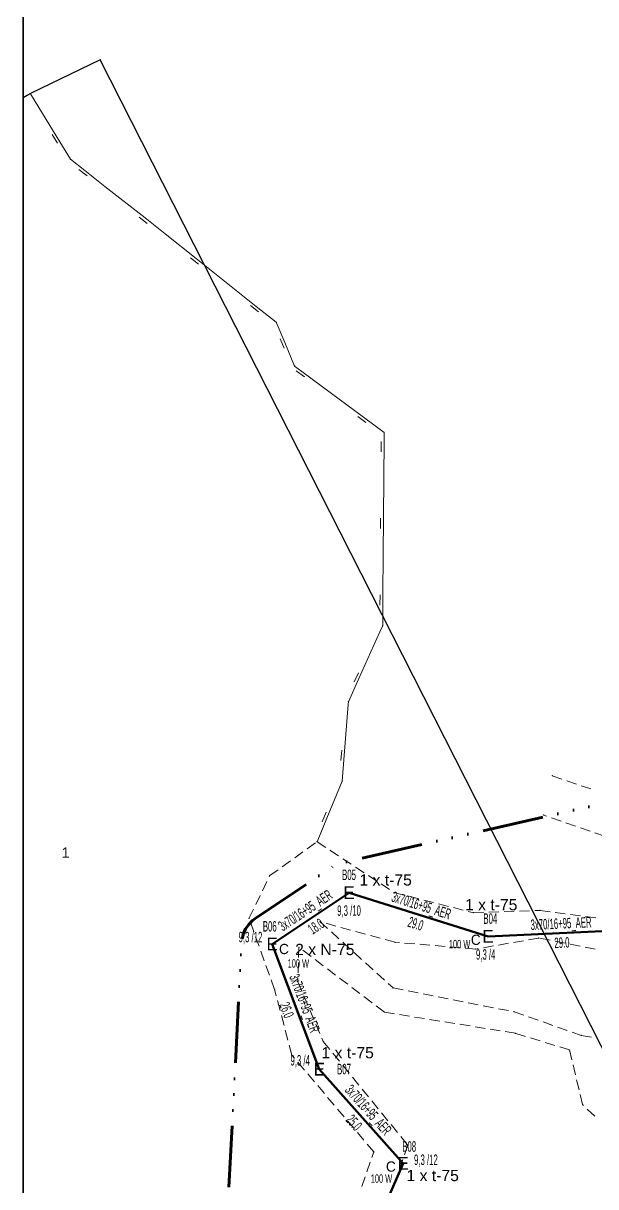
# Model space of a CAD drawing. Header units: millimetres. Extents: x 614452 to 616952, y 4151662 to 4153442.
# Drawn here: x 614452.5 to 614564.6, y 4152026.4 to 4152253.9 of the extents above; entities that cross this region are included whole.
import ezdxf
from ezdxf.enums import TextEntityAlignment as Align
from ezdxf.xclip import XClip

# ---------------------------------------------------------------- set-up
doc = ezdxf.new("R2010")
doc.units = ezdxf.units.MM
doc.header["$XCLIPFRAME"] = 2
doc.linetypes.add('ACAD_ISO14W100', pattern=[24, 12, -3, 0, -3, 0, -3, 0, -3])
for name, color, linetype, lineweight in [('02_ADA_ALN_YENI', 7, 'Continuous', 30), ('03_PARSEL_ALN_ESKI', 18, 'Continuous', 0), ('03_PARSEL_ALN_YENI', 171, 'Continuous', 0), ('03_PARSEL_NO_ESKI', 5, 'Continuous', 0), ('03_PARSEL_SNR_YENI', 5, 'Continuous', 0), ('06_DETAY_SNR_KROKI', 4, 'Continuous', 0), ('06_DETAY_SNR_PAFTA', 26, 'Continuous', 0), ('07_SNRTIP_GECERLI', 30, 'Continuous', 0), ('07_SNRTIP_SABIT', 18, 'Continuous', 0), ('DIREK_AG_YENI', 108, 'Continuous', 25), ('HAT_AG_HAVAI_YENI', 3, 'Continuous', 50), ('NOKTA_DETAY_YENI', 171, 'Continuous', 0), ('NOKTA_PARSEL_ESKI', 6, 'Continuous', 0), ('NOKTA_PARSEL_YENI', 30, 'Continuous', 0), ('TRAFO_BOLGE_TUM', 254, 'ACAD_ISO14W100', 70)]:
    doc.layers.add(name, color=color, linetype=linetype, lineweight=lineweight)
for name, color, linetype in [('ANTET', 7, 'Continuous'), ('LAMBA_GUCU', 4, 'Continuous'), ('Unknown_Point_Feature', 7, 'Continuous')]:
    doc.layers.add(name, color=color, linetype=linetype)
doc.styles.add('Direk', font='B_CAD')
doc.styles.get("Standard").update_dxf_attribs({"font": 'Arial'})

# ---------------------------------------------------------------- blocks, each defined once
blk = doc.blocks.new('fggg')
at = {"layer": '02_ADA_ALN_YENI', "color": 252}
blk.add_polyline3d([(614575.96, 4152022.18, 0), (614575.88, 4152033.79, 0), (614467.58, 4152246.77, 0), (614453.91, 4152240.16, 0), (614434.65, 4152229.19, 0)], dxfattribs=at)
at = {"layer": '03_PARSEL_ALN_ESKI', "color": 252}
blk.add_point((614460.89, 4152091.74), dxfattribs=at)
at = {"layer": '03_PARSEL_ALN_YENI', "color": 252}
blk.add_polyline3d([(614544.97, 4151967.38, 0), (614374.43, 4151996.37, 0), (614367.51, 4152197.34, 0), (614384.14, 4152206.26, 0), (614408.39, 4152217.97, 0), (614418.64, 4152220.61, 0), (614425.32, 4152225.37, 0), (614434.65, 4152229.19, 0), (614453.91, 4152240.16, 0), (614467.58, 4152246.77, 0), (614575.88, 4152033.79, 0), (614575.96, 4152022.18, 0), (614576.03, 4152011.83, 0), (614571.11, 4151971.28, 0), (614544.97, 4151967.38, 0)], close=True, dxfattribs=at)
at = {"layer": '03_PARSEL_SNR_YENI', "color": 252}
blk.add_line((614453.91, 4152240.16, 0.95), (614449.57, 4152237.68, 0.95), dxfattribs=at)
blk.add_point((614453.91, 4152240.16, 634.87), dxfattribs=at)
at = {"layer": '06_DETAY_SNR_KROKI', "color": 252}
for p, q in [((614453.94, 4152240.12, 0.95), (614453.91, 4152240.16, 0.95)), ((614459.14, 4152231.58, 0.95), (614453.94, 4152240.12, 0.95)), ((614459.18, 4152230.43, 0.95), (614458.14, 4152232.14, 0.95)), ((614461.74, 4152227.31, 0.95), (614459.14, 4152231.58, 0.95)), ((614464.55, 4152225.1, 0.95), (614461.74, 4152227.31, 0.95)), ((614464.99, 4152224.04, 0.95), (614463.41, 4152225.28, 0.95)), ((614468.48, 4152222.01, 0.95), (614464.55, 4152225.1, 0.95)), ((614476.34, 4152215.83, 0.95), (614468.48, 4152222.01, 0.95)), ((614476.78, 4152214.77, 0.95), (614475.21, 4152216.01, 0.95)), ((614480.27, 4152212.74, 0.95), (614476.34, 4152215.83, 0.95)), ((614486.37, 4152207.89, 0.95), (614480.27, 4152212.74, 0.95)), ((614486.81, 4152206.83, 0.95), (614485.24, 4152208.07, 0.95)), ((614490.29, 4152204.78, 0.95), (614486.37, 4152207.89, 0.95)), ((614498.12, 4152198.55, 0.95), (614490.29, 4152204.78, 0.95)), ((614498.55, 4152197.49, 0.95), (614496.98, 4152198.74, 0.95)), ((614502.03, 4152195.44, 0.95), (614498.12, 4152198.55, 0.95)), ((614503.68, 4152191.49, 0.95), (614502.03, 4152195.44, 0.95)), ((614503.55, 4152190.35, 0.95), (614502.78, 4152192.19, 0.95)), ((614505.61, 4152186.88, 0.95), (614503.68, 4152191.49, 0.95)), ((614507.06, 4152185.8, 0.95), (614505.61, 4152186.88, 0.95)), ((614507.53, 4152184.75, 0.95), (614505.92, 4152185.94, 0.95)), ((614511.08, 4152182.83, 0.95), (614507.06, 4152185.8, 0.95)), ((614519.12, 4152176.88, 0.95), (614511.08, 4152182.83, 0.95)), ((614519.59, 4152175.84, 0.95), (614517.99, 4152177.02, 0.95)), ((614523.14, 4152173.91, 0.95), (614519.12, 4152176.88, 0.95)), ((614523.12, 4152171.13, 0.95), (614523.14, 4152173.91, 0.95)), ((614522.55, 4152170.13, 0.95), (614522.57, 4152172.13, 0.95)), ((614523.08, 4152166.13, 0.95), (614523.12, 4152171.13, 0.95)), ((614523.01, 4152156.13, 0.95), (614523.08, 4152166.13, 0.95)), ((614522.44, 4152155.13, 0.95), (614522.45, 4152157.13, 0.95)), ((614522.97, 4152151.13, 0.95), (614523.01, 4152156.13, 0.95)), ((614522.89, 4152141.13, 0.95), (614522.97, 4152151.13, 0.95)), ((614522.32, 4152140.13, 0.95), (614522.34, 4152142.13, 0.95)), ((614522.86, 4152136.13, 0.95), (614522.89, 4152141.13, 0.95)), ((614518.21, 4152125.78, 0.95), (614522.31, 4152134.9, 0.95)), ((614522.31, 4152134.9, 0.95), (614522.86, 4152136.13, 0.95)), ((614516.16, 4152121.22, 0.95), (614518.21, 4152125.78, 0.95)), ((614517.29, 4152125.1, 0.95), (614518.11, 4152126.92, 0.95)), ((614515.33, 4152110.71, 0.95), (614516.12, 4152120.68, 0.95)), ((614516.12, 4152120.68, 0.95), (614516.16, 4152121.22, 0.95)), ((614514.69, 4152109.76, 0.95), (614514.85, 4152111.75, 0.95)), ((614514.94, 4152105.73, 0.95), (614515.33, 4152110.71, 0.95)), ((614511.94, 4152098.48, 0.95), (614514.94, 4152105.73, 0.95)), ((614510.03, 4152093.86, 0.95), (614511.94, 4152098.48, 0.95)), ((614511.04, 4152097.77, 0.95), (614511.8, 4152099.62, 0.95))]:
    blk.add_line(p, q, dxfattribs=at)
for p in [(614453.91, 4152240.16, 634.87), (614461.74, 4152227.31, 636.82), (614461.74, 4152227.31, 636.82), (614480.27, 4152212.74, 632.45), (614480.27, 4152212.74, 632.45), (614502.03, 4152195.44, 630.12), (614502.03, 4152195.44, 630.12), (614505.61, 4152186.88, 630.2), (614505.61, 4152186.88, 630.2), (614523.14, 4152173.91, 628.41), (614523.14, 4152173.91, 628.41), (614522.86, 4152136.13, 625.36), (614522.86, 4152136.13, 625.36), (614516.16, 4152121.22, 625.5), (614516.16, 4152121.22, 625.5), (614514.94, 4152105.73, 624.73), (614514.94, 4152105.73, 624.73), (614510.03, 4152093.86, 621.61)]:
    blk.add_point(p, dxfattribs=at)
at = {"layer": '06_DETAY_SNR_PAFTA', "color": 252}
for p, q in [((614556.05, 4152106.75, 0.95), (614557.94, 4152106.1, 0.95)), ((614558.89, 4152105.78, 0.95), (614560.78, 4152105.14, 0.95)), ((614561.73, 4152104.82, 0.95), (614563.62, 4152104.18, 0.95)), ((614554.94, 4152098.87, 0.95), (614554.39, 4152099.06, 0.95)), ((614557.77, 4152097.89, 0.95), (614555.88, 4152098.54, 0.95)), ((614560.61, 4152096.91, 0.95), (614558.72, 4152097.56, 0.95)), ((614563.44, 4152095.93, 0.95), (614561.55, 4152096.58, 0.95)), ((614566.28, 4152094.94, 0.95), (614564.39, 4152095.6, 0.95)), ((614508.08, 4152092.47, 0.95), (614509.7, 4152093.63, 0.95)), ((614510.03, 4152093.86, 0.95), (614511.7, 4152092.76, 0.95)), ((614505.63, 4152090.72, 0.95), (614507.26, 4152091.89, 0.95)), ((614512.53, 4152092.21, 0.95), (614514.2, 4152091.11, 0.95)), ((614503.19, 4152088.98, 0.95), (614504.82, 4152090.14, 0.95)), ((614515.04, 4152090.55, 0.95), (614516.71, 4152089.45, 0.95)), ((614517.54, 4152088.9, 0.95), (614519.21, 4152087.8, 0.95)), ((614500.62, 4152086.97, 0.95), (614500.75, 4152087.24, 0.95)), ((614500.75, 4152087.24, 0.95), (614502.38, 4152088.4, 0.95)), ((614520.05, 4152087.25, 0.95), (614521.71, 4152086.15, 0.95)), ((614499.31, 4152084.27, 0.95), (614500.18, 4152086.07, 0.95)), ((614522.55, 4152085.6, 0.95), (614524.22, 4152084.5, 0.95)), ((614498, 4152081.57, 0.95), (614498.87, 4152083.37, 0.95)), ((614525.05, 4152083.94, 0.95), (614525.07, 4152083.93, 0.95)), ((614525.07, 4152083.93, 0.95), (614527.01, 4152083.44, 0.95)), ((614527.98, 4152083.2, 0.95), (614529.92, 4152082.7, 0.95)), ((614530.89, 4152082.46, 0.95), (614532.83, 4152081.97, 0.95)), ((614496.69, 4152078.87, 0.95), (614497.56, 4152080.67, 0.95)), ((614533.79, 4152081.72, 0.95), (614535.73, 4152081.23, 0.95)), ((614536.7, 4152080.98, 0.95), (614538.64, 4152080.49, 0.95)), ((614539.61, 4152080.25, 0.95), (614540.63, 4152079.99, 0.95)), ((614540.63, 4152079.99, 0.95), (614542.63, 4152080.06, 0.95)), ((614543.63, 4152080.09, 0.95), (614545.62, 4152080.16, 0.95)), ((614546.62, 4152080.2, 0.95), (614548.62, 4152080.27, 0.95)), ((614549.62, 4152080.3, 0.95), (614551.62, 4152080.37, 0.95)), ((614552.62, 4152080.41, 0.95), (614553.65, 4152080.44, 0.95)), ((614553.65, 4152080.44, 0.95), (614555.64, 4152080.18, 0.95)), ((614556.63, 4152080.05, 0.95), (614558.61, 4152079.79, 0.95)), ((614559.6, 4152079.66, 0.95), (614561.58, 4152079.4, 0.95)), ((614497.64, 4152076.24, 0.95), (614496.96, 4152078.12, 0.95)), ((614510.81, 4152078.17, 0.95), (614510.59, 4152078.23, 0.95)), ((614510.59, 4152078.23, 0.95), (614512.08, 4152076.89, 0.95)), ((614513.7, 4152077.38, 0.95), (614511.77, 4152077.91, 0.95)), ((614562.58, 4152079.27, 0.95), (614564.56, 4152079.01, 0.95)), ((614498.66, 4152073.42, 0.95), (614497.98, 4152075.3, 0.95)), ((614512.82, 4152076.22, 0.95), (614514.3, 4152074.87, 0.95)), ((614516.59, 4152076.59, 0.95), (614514.66, 4152077.12, 0.95)), ((614519.49, 4152075.8, 0.95), (614517.56, 4152076.33, 0.95)), ((614522.38, 4152075.01, 0.95), (614520.45, 4152075.54, 0.95)), ((614553.39, 4152075.03, 0.95), (614551.42, 4152074.68, 0.95)), ((614555.61, 4152074.59, 0.95), (614553.65, 4152074.98, 0.95)), ((614506.47, 4152073.22, 0.95), (614506.4, 4152071.22, 0.95)), ((614515.04, 4152074.2, 0.95), (614516.52, 4152072.86, 0.95)), ((614525.27, 4152074.22, 0.95), (614523.34, 4152074.74, 0.95)), ((614526.13, 4152074.14, 0.95), (614525.27, 4152074.22, 0.95)), ((614529.12, 4152073.89, 0.95), (614527.13, 4152074.06, 0.95)), ((614532.11, 4152073.64, 0.95), (614530.12, 4152073.81, 0.95)), ((614535.1, 4152073.38, 0.95), (614533.11, 4152073.55, 0.95)), ((614538.09, 4152073.13, 0.95), (614536.09, 4152073.3, 0.95)), ((614541.08, 4152072.88, 0.95), (614539.08, 4152073.05, 0.95)), ((614541.57, 4152072.96, 0.95), (614541.08, 4152072.88, 0.95)), ((614544.53, 4152073.48, 0.95), (614542.56, 4152073.14, 0.95)), ((614547.48, 4152074, 0.95), (614545.51, 4152073.65, 0.95)), ((614550.44, 4152074.51, 0.95), (614548.47, 4152074.17, 0.95)), ((614558.56, 4152074.02, 0.95), (614556.59, 4152074.4, 0.95)), ((614561.5, 4152073.44, 0.95), (614559.54, 4152073.83, 0.95)), ((614564.44, 4152072.87, 0.95), (614562.48, 4152073.25, 0.95)), ((614499.68, 4152070.6, 0.95), (614499, 4152072.48, 0.95)), ((614508.84, 4152071.42, 0.95), (614507.25, 4152072.63, 0.95)), ((614511.23, 4152069.61, 0.95), (614509.64, 4152070.81, 0.95)), ((614517.26, 4152072.18, 0.95), (614518.74, 4152070.84, 0.95)), ((614500.69, 4152067.77, 0.95), (614500.01, 4152069.66, 0.95)), ((614506.37, 4152070.22, 0.95), (614506.3, 4152068.22, 0.95)), ((614513.63, 4152067.79, 0.95), (614512.03, 4152069, 0.95)), ((614519.48, 4152070.17, 0.95), (614520.97, 4152068.83, 0.95)), ((614521.71, 4152068.15, 0.95), (614523.19, 4152066.81, 0.95)), ((614501.71, 4152064.95, 0.95), (614501.03, 4152066.83, 0.95)), ((614506.26, 4152067.22, 0.95), (614506.24, 4152066.48, 0.95)), ((614506.24, 4152066.48, 0.95), (614507.03, 4152064.65, 0.95)), ((614516.02, 4152065.98, 0.95), (614514.42, 4152067.19, 0.95)), ((614523.93, 4152066.14, 0.95), (614524.89, 4152065.27, 0.95)), ((614502.03, 4152063.76, 0.95), (614501.71, 4152064.95, 0.95)), ((614507.42, 4152063.73, 0.95), (614508.21, 4152061.89, 0.95)), ((614518.41, 4152064.17, 0.95), (614516.81, 4152065.38, 0.95)), ((614520.8, 4152062.36, 0.95), (614519.2, 4152063.57, 0.95)), ((614524.89, 4152065.27, 0.95), (614526.85, 4152064.88, 0.95)), ((614527.83, 4152064.69, 0.95), (614529.8, 4152064.3, 0.95)), ((614530.78, 4152064.11, 0.95), (614532.74, 4152063.73, 0.95)), ((614502.79, 4152060.86, 0.95), (614502.28, 4152062.79, 0.95)), ((614523.19, 4152060.54, 0.95), (614521.6, 4152061.75, 0.95)), ((614533.72, 4152063.53, 0.95), (614535.69, 4152063.15, 0.95)), ((614536.67, 4152062.96, 0.95), (614538.63, 4152062.57, 0.95)), ((614539.61, 4152062.38, 0.95), (614541.57, 4152061.99, 0.95)), ((614542.55, 4152061.8, 0.95), (614544.52, 4152061.41, 0.95)), ((614503.55, 4152057.96, 0.95), (614503.04, 4152059.89, 0.95)), ((614508.6, 4152060.97, 0.95), (614509.39, 4152059.13, 0.95)), ((614525.14, 4152060.23, 0.95), (614523.19, 4152060.54, 0.95)), ((614528.1, 4152059.75, 0.95), (614526.13, 4152060.07, 0.95)), ((614531.06, 4152059.28, 0.95), (614529.09, 4152059.59, 0.95)), ((614534.03, 4152058.8, 0.95), (614532.05, 4152059.12, 0.95)), ((614545.5, 4152061.22, 0.95), (614547.46, 4152060.84, 0.95)), ((614548.44, 4152060.64, 0.95), (614548.59, 4152060.61, 0.95)), ((614548.59, 4152060.61, 0.95), (614550.48, 4152059.95, 0.95)), ((614551.43, 4152059.62, 0.95), (614553.31, 4152058.96, 0.95)), ((614504.31, 4152055.06, 0.95), (614503.8, 4152056.99, 0.95)), ((614509.78, 4152058.21, 0.95), (614510.57, 4152056.37, 0.95)), ((614536.99, 4152058.32, 0.95), (614535.01, 4152058.64, 0.95)), ((614539.95, 4152057.84, 0.95), (614537.97, 4152058.16, 0.95)), ((614542.91, 4152057.37, 0.95), (614540.94, 4152057.68, 0.95)), ((614545.87, 4152056.89, 0.95), (614543.9, 4152057.21, 0.95)), ((614548.83, 4152056.41, 0.95), (614546.86, 4152056.73, 0.95)), ((614554.26, 4152058.63, 0.95), (614556.14, 4152057.96, 0.95)), ((614557.09, 4152057.63, 0.95), (614558.97, 4152056.97, 0.95)), ((614510.96, 4152055.45, 0.95), (614511.23, 4152054.81, 0.95)), ((614511.23, 4152054.81, 0.95), (614512.5, 4152053.26, 0.95)), ((614550.82, 4152055.8, 0.95), (614548.91, 4152056.39, 0.95)), ((614553.69, 4152054.92, 0.95), (614551.78, 4152055.51, 0.95)), ((614556.56, 4152054.04, 0.95), (614554.64, 4152054.63, 0.95)), ((614559.92, 4152056.64, 0.95), (614561.73, 4152056, 0.95)), ((614561.73, 4152056, 0.95), (614563.7, 4152055.63, 0.95)), ((614505.07, 4152052.15, 0.95), (614504.57, 4152054.09, 0.95)), ((614513.13, 4152052.49, 0.95), (614514.4, 4152050.94, 0.95)), ((614559.42, 4152053.16, 0.95), (614557.51, 4152053.75, 0.95)), ((614559.89, 4152051.21, 0.95), (614559.42, 4152053.16, 0.95)), ((614505.62, 4152051.51, 0.95), (614505.07, 4152052.15, 0.95)), ((614507.56, 4152049.22, 0.95), (614506.27, 4152050.75, 0.95)), ((614515.03, 4152050.16, 0.95), (614516.29, 4152048.61, 0.95)), ((614560.59, 4152048.3, 0.95), (614560.12, 4152050.24, 0.95)), ((614509.5, 4152046.93, 0.95), (614508.2, 4152048.46, 0.95)), ((614516.93, 4152047.84, 0.95), (614518.19, 4152046.29, 0.95)), ((614511.44, 4152044.64, 0.95), (614510.14, 4152046.17, 0.95)), ((614518.82, 4152045.51, 0.95), (614520.09, 4152043.97, 0.95)), ((614561.29, 4152045.38, 0.95), (614560.82, 4152047.32, 0.95)), ((614513.37, 4152042.35, 0.95), (614512.08, 4152043.88, 0.95)), ((614520.72, 4152043.19, 0.95), (614521.99, 4152041.64, 0.95)), ((614561.99, 4152042.46, 0.95), (614561.52, 4152044.41, 0.95)), ((614515.31, 4152040.06, 0.95), (614514.02, 4152041.59, 0.95)), ((614522.62, 4152040.87, 0.95), (614523.88, 4152039.32, 0.95)), ((614562.19, 4152042.27, 0.95), (614561.99, 4152042.46, 0.95)), ((614564.37, 4152040.21, 0.95), (614562.91, 4152041.58, 0.95)), ((614517.25, 4152037.77, 0.95), (614515.96, 4152039.3, 0.95)), ((614524.52, 4152038.54, 0.95), (614525.78, 4152036.99, 0.95)), ((614519.19, 4152035.49, 0.95), (614517.9, 4152037.01, 0.95)), ((614521.13, 4152033.2, 0.95), (614519.84, 4152034.72, 0.95)), ((614526.41, 4152036.22, 0.95), (614527.68, 4152034.67, 0.95)), ((614527.76, 4152034.57, 0.95), (614527.12, 4152032.67, 0.95)), ((614520.76, 4152032.14, 0.95), (614521.13, 4152033.2, 0.95)), ((614526.8, 4152031.73, 0.95), (614526.16, 4152029.83, 0.95)), ((614519.75, 4152029.31, 0.95), (614520.42, 4152031.2, 0.95)), ((614518.75, 4152026.48, 0.95), (614519.42, 4152028.37, 0.95)), ((614525.83, 4152028.89, 0.95), (614525.19, 4152026.99, 0.95))]:
    blk.add_line(p, q, dxfattribs=at)
for p in [(614556.05, 4152106.75, 628.16), (614554.39, 4152099.06, 627.98), (614510.03, 4152093.86, 621.61), (614510.03, 4152093.86, 621.61), (614500.75, 4152087.24, 623.15), (614500.75, 4152087.24, 623.15), (614525.07, 4152083.93, 621.69), (614525.07, 4152083.93, 621.69), (614540.63, 4152079.99, 622.11), (614540.63, 4152079.99, 622.11), (614553.65, 4152080.44, 622.27), (614553.65, 4152080.44, 622.27), (614496.69, 4152078.87, 622.35), (614496.69, 4152078.87, 622.35), (614510.59, 4152078.23, 621.25), (614510.59, 4152078.23, 621.25), (614553.39, 4152075.03, 622.01), (614553.39, 4152075.03, 622.01), (614506.47, 4152073.22, 621.41), (614506.47, 4152073.22, 621.41), (614525.27, 4152074.22, 622.16), (614525.27, 4152074.22, 622.16), (614541.08, 4152072.88, 621.82), (614541.08, 4152072.88, 621.82), (614506.24, 4152066.48, 621.86), (614506.24, 4152066.48, 621.86), (614501.71, 4152064.95, 622.34), (614501.71, 4152064.95, 622.34), (614524.89, 4152065.27, 619.08), (614524.89, 4152065.27, 619.08), (614523.19, 4152060.54, 619.33), (614523.19, 4152060.54, 619.33), (614548.59, 4152060.61, 618.55), (614548.59, 4152060.61, 618.55), (614511.23, 4152054.81, 622.5), (614511.23, 4152054.81, 622.5), (614548.83, 4152056.41, 617.93), (614548.83, 4152056.41, 617.93), (614561.73, 4152056, 617.47), (614561.73, 4152056, 617.47), (614559.42, 4152053.16, 617.43), (614559.42, 4152053.16, 617.43), (614505.07, 4152052.15, 622.84), (614505.07, 4152052.15, 622.84), (614561.99, 4152042.46, 618.76), (614561.99, 4152042.46, 618.76), (614527.76, 4152034.57, 623.84), (614527.76, 4152034.57, 623.84), (614521.13, 4152033.2, 623.83), (614521.13, 4152033.2, 623.83)]:
    blk.add_point(p, dxfattribs=at)
at = {"layer": '07_SNRTIP_GECERLI', "color": 252}
for points in [[(614453.91, 4152240.16, 634.87), (614467.58, 4152246.77, 0)], [(614467.58, 4152246.77, 0), (614575.88, 4152033.79, 0)]]:
    blk.add_polyline3d(points, dxfattribs=at)
at = {"layer": '07_SNRTIP_SABIT', "color": 252}
blk.add_polyline3d([(614367.51, 4152197.34, 653.82), (614384.14, 4152206.26, 651.76), (614408.39, 4152217.97, 650), (614418.64, 4152220.61, 646.78), (614425.32, 4152225.37, 643.33), (614434.65, 4152229.19, 640.06), (614453.91, 4152240.16, 634.87)], dxfattribs=at)
at = {"layer": 'NOKTA_DETAY_YENI', "color": 252}
for p in [(614461.74, 4152227.31, 636.82), (614480.27, 4152212.74, 632.45), (614502.03, 4152195.44, 630.12), (614505.61, 4152186.88, 630.2), (614523.14, 4152173.91, 628.41), (614522.86, 4152136.13, 625.36), (614516.16, 4152121.22, 625.5), (614514.94, 4152105.73, 624.73), (614556.05, 4152106.75, 628.16), (614554.39, 4152099.06, 627.98), (614510.03, 4152093.86, 621.61), (614500.75, 4152087.24, 623.15), (614525.07, 4152083.93, 621.69), (614540.63, 4152079.99, 622.11), (614553.65, 4152080.44, 622.27), (614496.69, 4152078.87, 622.35), (614510.59, 4152078.23, 621.25), (614553.39, 4152075.03, 622.01), (614506.47, 4152073.22, 621.41), (614525.27, 4152074.22, 622.16), (614541.08, 4152072.88, 621.82), (614506.24, 4152066.48, 621.86), (614501.71, 4152064.95, 622.34), (614524.89, 4152065.27, 619.08), (614523.19, 4152060.54, 619.33), (614548.59, 4152060.61, 618.55), (614511.23, 4152054.81, 622.5), (614548.83, 4152056.41, 617.93), (614561.73, 4152056, 617.47), (614559.42, 4152053.16, 617.43), (614505.07, 4152052.15, 622.84), (614561.99, 4152042.46, 618.76), (614527.76, 4152034.57, 623.84), (614521.13, 4152033.2, 623.83)]:
    blk.add_point(p, dxfattribs=at)
at = {"layer": 'NOKTA_PARSEL_ESKI', "color": 252}
blk.add_point((614467.58, 4152246.77), dxfattribs=at)
at = {"layer": 'NOKTA_PARSEL_YENI', "color": 252}
blk.add_point((614453.91, 4152240.16, 634.87), dxfattribs=at)
at = {"layer": '03_PARSEL_NO_ESKI', "color": 252}
blk.add_text('1', height=2, dxfattribs=at).set_placement((614460.01, 4152090.74))

msp = doc.modelspace()

# ---------------------------------------------------------------- linework, layer by layer
at = {"layer": 'ANTET', "flags": 128}
msp.add_lwpolyline([(614452.5, 4151777.5), (614452.5, 4152542.5), (616764.34, 4152542.5), (616764.34, 4151662.5), (614452.5, 4151662.5)], close=True, dxfattribs=at)
at = {"layer": 'HAT_AG_HAVAI_YENI'}
for p, q in [((614516.27, 4152083.9), (614501.23, 4152073.85)), ((614543.48, 4152075.36), (614516.27, 4152083.9)), ((614572.25, 4152076.66), (614543.48, 4152075.36)), ((614501.23, 4152073.85), (614510.44, 4152049.39)), ((614510.44, 4152049.39), (614526.87, 4152030.97)), ((614526.87, 4152030.97), (614515.86, 4152005.9))]:
    msp.add_line(p, q, dxfattribs=at)
at = {"layer": 'TRAFO_BOLGE_TUM', "flags": 128}
msp.add_lwpolyline([(614497.91, 4152078.83), (614497.9, 4152078.84), (614512.94, 4152088.89), (614513.27, 4152089.1), (614514.22, 4152089.54), (614514.95, 4152089.74), (614514.94, 4152089.75), (614684.87, 4152128.33), (614685.16, 4152128.38), (614686.08, 4152128.47), (614686.08, 4152128.47), (615170.73, 4152138.6), (615170.86, 4152138.6), (615171.9, 4152138.51), (615172.91, 4152138.24), (615173.86, 4152137.8), (615174.71, 4152137.2), (615175.45, 4152136.46), (615176.05, 4152135.6), (615176.5, 4152134.65), (615176.77, 4152133.64), (615176.86, 4152132.6), (615176.77, 4152131.56), (615176.5, 4152130.55), (615176.05, 4152129.6), (615175.52, 4152128.84), (615175.52, 4152128.83), (615150.57, 4152097.95), (615150.5, 4152097.87), (615150.06, 4152097.43), (615150.08, 4152097.41), (615069.87, 4152019.81), (615069.56, 4152019.52), (615068.78, 4152018.98), (615068.78, 4152018.97), (614483.59, 4151668.59), (614483.51, 4151668.54), (614482.56, 4151668.1), (614481.55, 4151667.83), (614480.51, 4151667.74), (614479.47, 4151667.83), (614478.46, 4151668.1), (614477.51, 4151668.54), (614476.65, 4151669.14), (614475.91, 4151669.88), (614475.31, 4151670.74), (614474.87, 4151671.69), (614474.6, 4151672.7), (614474.51, 4151673.74), (614474.54, 4151674.05), (614474.52, 4151674.05), (614495.24, 4152074.16), (614495.32, 4152074.9), (614495.59, 4152075.91), (614496.03, 4152076.85), (614496.63, 4152077.71), (614497.37, 4152078.45), (614497.91, 4152078.83), (614497.91, 4152078.83)], dxfattribs=at)

# ---------------------------------------------------------------- block references
ref = msp.add_blockref('fggg', (0, 0))
XClip(ref).set_block_clipping_path([(615240.7433106549, 4153442.5), (615240.7433106545, 4152542.5), (614452.5, 4152542.5), (614452.5, 4151662.5), (616764.340303037, 4151662.5), (616764.340303037, 4152542.5), (616327.5, 4152542.5), (616327.5, 4153442.5)])

# ---------------------------------------------------------------- texts
at = {"layer": 'DIREK_AG_YENI', "width": 0.53}
for s, p in [('B05', (614516.27, 4152087.4)), ('9,3 /10', (614516.27, 4152080.4)), ('B04', (614543.93, 4152078.83)), ('B06', (614500.75, 4152077.32)), ('9,3 /12', (614496.98, 4152075.22)), ('9,3 /4', (614543.02, 4152071.82)), ('9,3 /4', (614506.71, 4152051.12)), ('B07', (614515.29, 4152049.41)), ('B08', (614528.05, 4152034.27)), ('9,3 /12', (614531.32, 4152031.68))]:
    msp.add_text(s, height=2.05, dxfattribs=at).set_placement(p, align=Align.MIDDLE_CENTER)
at = {"layer": 'DIREK_AG_YENI', "style": 'Direk'}
for p in [(614516.27, 4152083.9), (614501.23, 4152073.85), (614543.48, 4152075.36), (614510.44, 4152049.39), (614526.87, 4152030.97)]:
    msp.add_text('E', height=2.5, dxfattribs=at).set_placement(p, align=Align.MIDDLE_CENTER)
at = {"layer": 'DIREK_AG_YENI', "color": 4, "style": 'Direk'}
for p in [(614541.08, 4152074.69), (614503.53, 4152072.89), (614524.46, 4152030.35)]:
    msp.add_text('C', height=2, dxfattribs=at).set_placement(p, align=Align.MIDDLE_CENTER)
at = {"layer": 'HAT_AG_HAVAI_YENI', "lineweight": 30, "width": 0.53}
for rotation, p in [(393.7473, (614508.28, 4152079.59, 307250.62)), (342.5764, (614530.13, 4152080.44, 307258.14)), (362.582, (614557.82, 4152076.86, 307271.74)), (290.6277, (614506.63, 4152061.92, 307255.22)), (311.7395, (614519.29, 4152040.75, 307263.44))]:
    msp.add_text('3x70/16+95_AER', height=2.05, rotation=rotation, dxfattribs=at).set_placement(p, align=Align.CENTER)
for s, rotation, p in [('18.0', 393.7473, (614509.22, 4152078.17, 307250.62)), ('29.0', 342.5764, (614529.62, 4152078.82, 307258.14)), ('29.0', 362.582, (614557.9, 4152075.16, 307271.74)), ('26.0', 290.6277, (614505.04, 4152061.32, 307255.22)), ('25.0', 311.7395, (614518.02, 4152039.62, 307263.44))]:
    msp.add_text(s, height=2.05, rotation=rotation, dxfattribs=at).set_placement(p, align=Align.TOP_CENTER)
at = {"layer": 'LAMBA_GUCU', "width": 0.55}
for p in [(614537.91, 4152073.85), (614506.35, 4152070.06), (614522.62, 4152028)]:
    msp.add_text('100 W', height=1.65, dxfattribs=at).set_placement(p, align=Align.MIDDLE_CENTER)
at = {"layer": 'Unknown_Point_Feature', "color": 0}
for s, p in [('1 x t-75', (614518.32, 4152085.29)), ('1 x t-75', (614538.98, 4152080.45)), ('2 x N-75', (614505.72, 4152071.7)), ('1 x t-75', (614510.88, 4152051.51)), ('1 x t-75', (614527.52, 4152027.5))]:
    msp.add_text(s, height=2.2, dxfattribs=at).set_placement(p)

doc.saveas('drawing.dxf')
